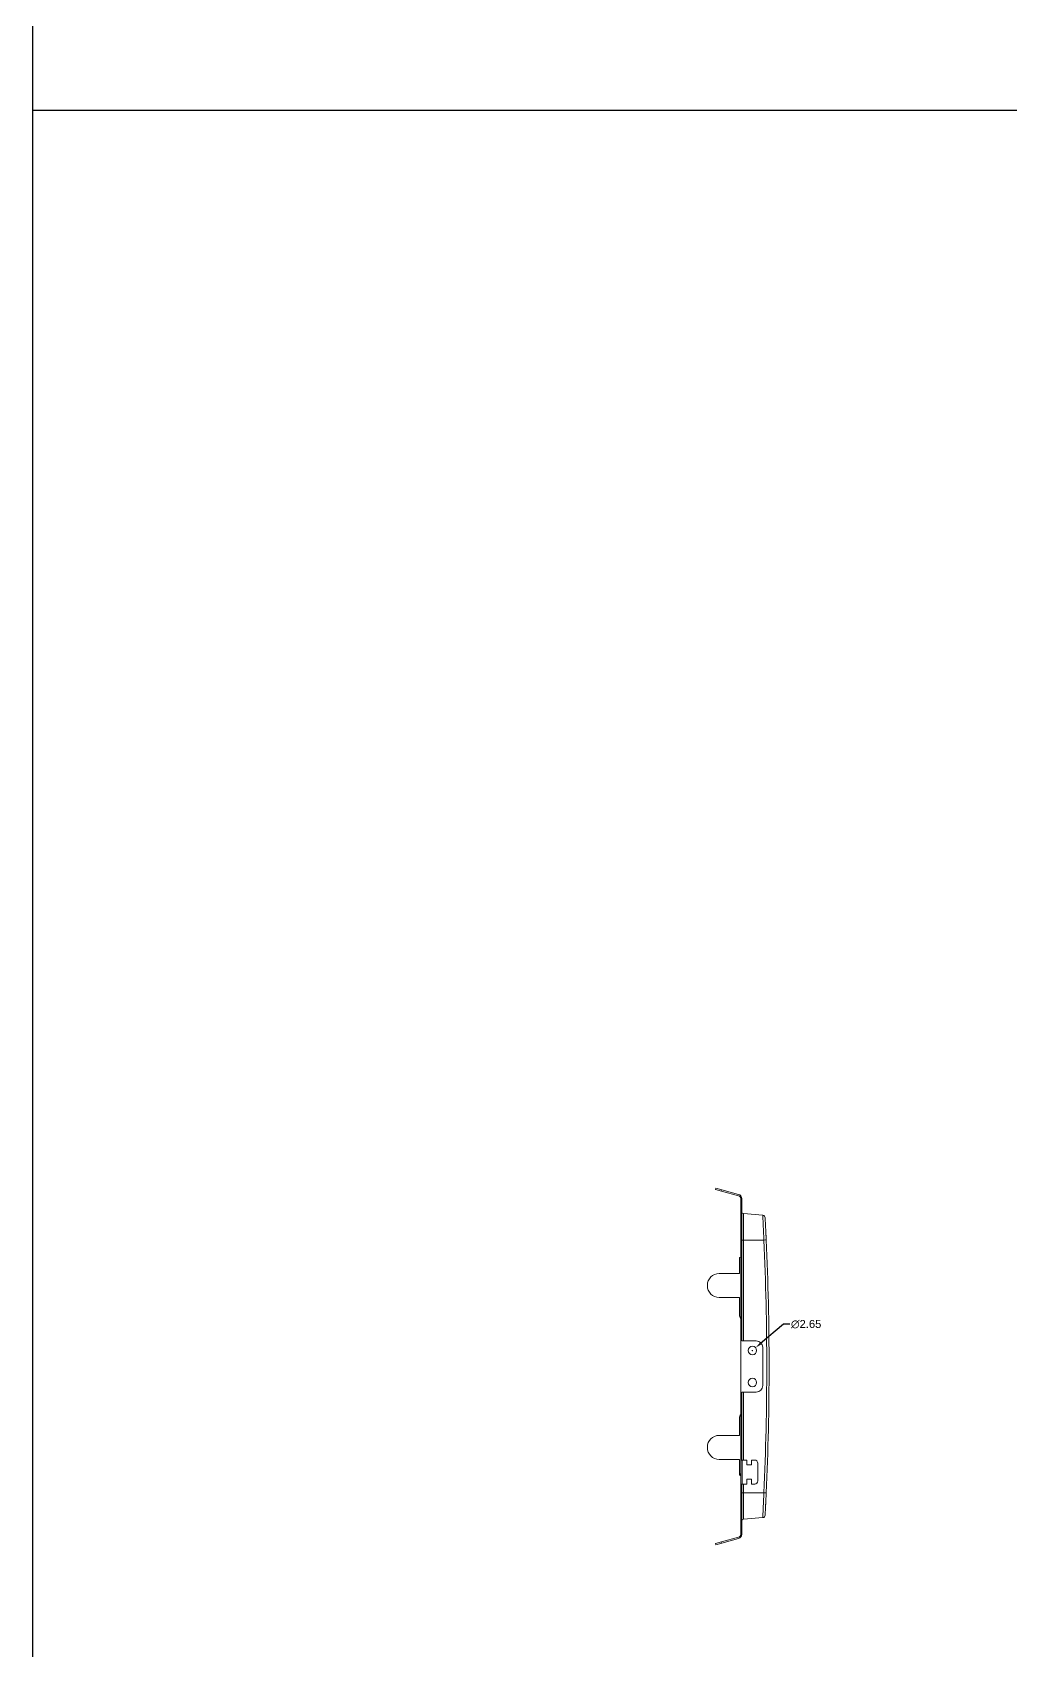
# Model space of a CAD drawing. Header units: millimetres. Extents: x 1920 to 4820, y 310 to 2320.
# Drawn here: x 1920 to 2226, y 1309 to 1814 of the extents above; entities that cross this region are included whole.
import ezdxf

# ---------------------------------------------------------------- set-up
doc = ezdxf.new("R2010")
doc.units = ezdxf.units.MM
doc.layers.add('core', color=7, linetype='Continuous', lineweight=20)
doc.layers.add('dim', color=82, linetype='Continuous', lineweight=9)
doc.styles.get("Standard").update_dxf_attribs({"font": 'arial.ttf'})
doc.dimstyles.get("Standard").update_dxf_attribs({"dimtxt": 0.18, "dimasz": 0.18, "dimexe": 0.18, "dimexo": 0.0625, "dimgap": 0.09, "dimtad": 0, "dimtih": 1, "dimtoh": 1, "dimzin": 0, "dimdsep": 46, "dimtxsty": 'Standard', "dimcen": 0.09, "dimadec": 0, "dimazin": 0, "dimtfac": 1, "dimtofl": 0, "dimtmove": 0, "dimatfit": 3, "dimfxl": 0, "dimtolj": 1, "dimtzin": 0, "dimarcsym": 0})

# ---------------------------------------------------------------- blocks, each defined once
blk = doc.blocks.new('*D10')
at = {"layer": 'Defpoints', "color": 0, "transparency": 16777216}
for p in [(2143.95, 1401.53), (2145.97, 1403.25)]:
    blk.add_point(p, dxfattribs=at)
at = {"layer": 'dim', "color": 0, "lineweight": -2, "transparency": 16777216}
for p, q in [((2154.64, 1410.59), (2147.5, 1404.54)), ((2156.64, 1410.59), (2154.64, 1410.59)), ((2144.87, 1402.39), (2145.05, 1402.39)), ((2144.96, 1402.3), (2144.96, 1402.48))]:
    blk.add_line(p, q, dxfattribs=at)
at = {"layer": 'dim', "color": 0, "transparency": 16777216}
blk.add_solid([(2147.28, 1404.79), (2147.71, 1404.29), (2145.97, 1403.25)], dxfattribs=at)
at = {"layer": 'dim', "color": 0, "transparency": 16777216, "insert": (2161.76, 1410.59), "char_height": 2.5, "attachment_point": 5}
blk.add_mtext('\\A1;∅2.65', dxfattribs=at)

msp = doc.modelspace()

# ---------------------------------------------------------------- linework, layer by layer
for p, q in [((1920, 2320), (1920, 310)), ((1920, 1790), (4730, 1790))]:
    msp.add_line(p, q)
at = {"layer": 'core'}
for p, q in [((2133.39, 1452.701), (2133.493, 1453.087)), ((2133.39, 1452.701), (2135.322, 1452.183)), ((2135.425, 1452.569), (2133.493, 1453.087)), ((2135.322, 1452.183), (2135.425, 1452.569)), ((2140.649, 1450.756), (2135.322, 1452.183)), ((2135.425, 1452.569), (2140.652, 1451.169)), ((2141.39, 1449.79), (2141.39, 1410.391)), ((2141.69, 1410.391), (2141.69, 1449.817)), ((2142.146, 1445.151), (2148.213, 1444.62)), ((2142.146, 1445.151), (2142.146, 1436.891)), ((2142.146, 1436.891), (2141.69, 1436.891)), ((2148.555, 1436.891), (2142.146, 1436.891)), ((2142.146, 1436.891), (2142.146, 1405.391)), ((2140.89, 1431.391), (2141.39, 1431.545)), ((2140.89, 1431.391), (2140.89, 1426.441)), ((2134.59, 1426.441), (2140.89, 1426.441)), ((2130.89, 1422.741), (2130.89, 1422.641)), ((2134.59, 1418.941), (2140.89, 1418.941)), ((2140.89, 1418.941), (2140.89, 1413.539)), ((2141.39, 1410.391), (2141.39, 1408.391)), ((2141.39, 1410.391), (2141.69, 1410.391)), ((2141.69, 1408.391), (2141.39, 1408.391)), ((2141.39, 1408.391), (2141.39, 1386.391)), ((2141.69, 1408.391), (2141.69, 1410.391)), ((2141.69, 1408.391), (2141.69, 1405.391)), ((2146.19, 1405.391), (2141.69, 1405.391)), ((2148.19, 1391.391), (2148.19, 1403.391)), ((2141.39, 1386.391), (2141.39, 1384.391)), ((2141.39, 1386.391), (2141.69, 1386.391)), ((2141.69, 1389.391), (2141.69, 1386.391)), ((2146.19, 1389.391), (2141.69, 1389.391)), ((2141.69, 1384.391), (2141.69, 1386.391)), ((2142.146, 1389.391), (2142.146, 1368.141)), ((2140.89, 1381.242), (2140.89, 1375.841)), ((2141.39, 1384.391), (2141.39, 1372.391)), ((2141.69, 1384.391), (2141.39, 1384.391)), ((2141.69, 1372.391), (2141.69, 1384.391)), ((2134.59, 1375.841), (2140.89, 1375.841)), ((2130.89, 1372.141), (2130.89, 1372.041)), ((2141.39, 1372.391), (2141.39, 1369.391)), ((2141.39, 1372.391), (2141.69, 1372.391)), ((2141.69, 1369.391), (2141.69, 1372.391)), ((2134.59, 1368.341), (2140.89, 1368.341)), ((2140.89, 1368.341), (2140.89, 1364.499)), ((2141.69, 1369.391), (2141.39, 1369.391)), ((2141.39, 1369.391), (2141.39, 1368.141)), ((2141.39, 1360.641), (2141.39, 1368.141)), ((2141.79, 1368.141), (2141.39, 1368.141)), ((2141.69, 1369.391), (2141.69, 1368.141)), ((2141.79, 1368.141), (2141.79, 1360.641)), ((2141.79, 1368.141), (2143.19, 1368.141)), ((2143.19, 1366.641), (2143.19, 1368.141)), ((2144.69, 1366.641), (2143.19, 1366.641)), ((2144.69, 1368.141), (2145.69, 1368.141)), ((2144.69, 1366.641), (2144.69, 1368.141)), ((2146.69, 1361.641), (2146.69, 1367.141)), ((2140.89, 1364.499), (2140.89, 1363.391)), ((2141.39, 1363.237), (2140.89, 1363.391)), ((2141.39, 1360.641), (2141.79, 1360.641)), ((2141.39, 1360.641), (2141.39, 1359.391)), ((2141.69, 1360.641), (2141.69, 1359.391)), ((2141.79, 1360.641), (2143.19, 1360.641)), ((2142.146, 1360.641), (2142.146, 1357.891)), ((2143.19, 1362.141), (2144.69, 1362.141)), ((2143.19, 1362.141), (2143.19, 1360.641)), ((2144.69, 1362.141), (2144.69, 1360.641)), ((2144.69, 1360.641), (2145.69, 1360.641)), ((2141.39, 1359.391), (2141.39, 1356.391)), ((2141.39, 1359.391), (2141.69, 1359.391)), ((2141.39, 1356.391), (2141.39, 1344.992)), ((2141.69, 1356.391), (2141.39, 1356.391)), ((2141.69, 1356.391), (2141.69, 1359.391)), ((2141.69, 1357.891), (2142.146, 1357.891)), ((2141.69, 1344.965), (2141.69, 1356.391)), ((2142.146, 1357.891), (2148.555, 1357.891)), ((2142.146, 1357.891), (2142.146, 1349.631)), ((2148.213, 1350.161), (2142.146, 1349.631)), ((2135.322, 1342.599), (2133.39, 1342.081)), ((2133.493, 1341.695), (2133.39, 1342.081)), ((2133.493, 1341.695), (2135.425, 1342.212)), ((2135.322, 1342.599), (2140.649, 1344.026)), ((2135.425, 1342.212), (2135.322, 1342.599)), ((2140.652, 1343.613), (2135.425, 1342.212))]:
    msp.add_line(p, q, dxfattribs=at)
for centre, radius, start, end in [((2140.39, 1449.79), 1, 0, 75), ((2140.29, 1449.817), 1.4, 0, 75), ((2142.19, 1445.649), 0.5, 180, 265), ((2148.143, 1443.823), 0.8, 3.05085, 85), ((2134.59, 1422.741), 3.7, 90, 180), ((2134.59, 1422.641), 3.7, 180, 270), ((2142.39, 1413.539), 1.5, 180, 228.18854), ((2144.96, 1402.391), 1.325, 90, 270), ((2144.96, 1402.391), 1.325, 270, 90), ((2146.19, 1403.391), 2, 0, 90), ((2144.96, 1392.391), 1.325, 90, 270), ((2144.96, 1392.391), 1.325, 270, 90), ((2146.19, 1391.391), 2, 270, 0), ((2142.39, 1381.242), 1.5, 131.81146, 180), ((2134.59, 1372.141), 3.7, 90, 180), ((2134.59, 1372.041), 3.7, 180, 270), ((2145.69, 1367.141), 1, 0, 90), ((2142.39, 1364.499), 1.5, 180, 228.18965), ((2145.69, 1361.641), 1, 270, 0), ((2148.143, 1350.958), 0.8, 275, 356.94913), ((2142.19, 1349.133), 0.5, 95, 180), ((2140.39, 1344.992), 1, 285, 0), ((2140.29, 1344.965), 1.4, 285, 0)]:
    msp.add_arc(centre, radius, start, end, dxfattribs=at)
for centre, major_axis, ratio, start_param, end_param in [((2148.485, 1436.891), (-0.799, -0.036), 0.0039605, 1.6579711, 3.1340068), ((1283.521, 1397.391), (0, -869.235), 0.9961949, 1.5253384, 1.6162542), ((2148.485, 1357.891), (-0.799, 0.036), 0.0039605, 3.1448401, 4.6252137)]:
    msp.add_ellipse(centre, major_axis=major_axis, ratio=ratio, start_param=start_param, end_param=end_param, dxfattribs=at)
for points, knots in [([(2148.555, 1436.891), (2148.542, 1437.202), (2148.517, 1437.824), (2148.478, 1438.744), (2148.44, 1439.638), (2148.403, 1440.491), (2148.367, 1441.292), (2148.334, 1442.029), (2148.304, 1442.69), (2148.277, 1443.267), (2148.254, 1443.751), (2148.236, 1444.135), (2148.223, 1444.414), (2148.215, 1444.582), (2148.213, 1444.62), (2148.213, 1444.62)], [0, 0, 0, 0, 0.0769227, 0.1538458, 0.2307689, 0.307692, 0.3846151, 0.4615383, 0.5384614, 0.6153845, 0.6923076, 0.7692307, 0.8461538, 0.9230769, 1, 1, 1, 1]), ([(2149.284, 1436.927), (2149.284, 1436.94), (2149.282, 1436.967), (2149.281, 1437.01), (2149.278, 1437.057), (2149.276, 1437.107), (2149.274, 1437.16), (2149.271, 1437.218), (2149.268, 1437.278), (2149.265, 1437.343), (2149.262, 1437.41), (2149.259, 1437.482), (2149.256, 1437.557), (2149.252, 1437.635), (2149.248, 1437.717), (2149.244, 1437.802), (2149.24, 1437.891), (2149.236, 1437.983), (2149.231, 1438.078), (2149.227, 1438.176), (2149.218, 1438.37), (2149.205, 1438.644), (2149.188, 1438.986), (2149.174, 1439.294), (2149.16, 1439.578), (2149.147, 1439.856), (2149.132, 1440.148), (2149.117, 1440.46), (2149.1, 1440.8), (2149.084, 1441.133), (2149.069, 1441.428), (2149.057, 1441.652), (2149.047, 1441.851), (2149.036, 1442.077), (2149.021, 1442.371), (2149.007, 1442.639), (2148.995, 1442.853), (2148.988, 1442.998), (2148.981, 1443.124), (2148.976, 1443.233), (2148.97, 1443.338), (2148.965, 1443.442), (2148.959, 1443.547), (2148.954, 1443.646), (2148.95, 1443.714), (2148.948, 1443.758), (2148.946, 1443.784), (2148.945, 1443.805), (2148.944, 1443.821), (2148.944, 1443.835), (2148.943, 1443.845), (2148.943, 1443.853), (2148.943, 1443.858), (2148.942, 1443.862), (2148.942, 1443.864), (2148.942, 1443.865), (2148.942, 1443.866), (2148.942, 1443.866)], [0, 0, 0, 0, 0.0036168, 0.0075632, 0.0118393, 0.016445, 0.0213803, 0.0266453, 0.0322398, 0.0381639, 0.0444175, 0.0510006, 0.0579133, 0.0651554, 0.0727269, 0.0806278, 0.0888581, 0.0974176, 0.1063063, 0.1155242, 0.1250713, 0.1605971, 0.1932994, 0.2231803, 0.2502415, 0.2772169, 0.3070547, 0.3397569, 0.3753261, 0.4173874, 0.4522105, 0.4797895, 0.5001201, 0.5283195, 0.5699154, 0.624889, 0.6533603, 0.6800983, 0.7051047, 0.7283811, 0.7499289, 0.7770359, 0.8069181, 0.8395773, 0.8750157, 0.8898677, 0.9039136, 0.9171532, 0.9295863, 0.9412127, 0.9520323, 0.962045, 0.9712505, 0.9796489, 0.9872399, 0.9940237, 1, 1, 1, 1]), ([(2149.284, 1357.855), (2149.881, 1371.024), (2150.18, 1384.207), (2150.18, 1410.574), (2149.881, 1423.757), (2149.284, 1436.927)], [0, 0, 0, 0, 0.5, 0.5, 1, 1, 1, 1]), ([(2148.942, 1350.916), (2148.942, 1350.916), (2148.942, 1350.916), (2148.942, 1350.916), (2148.942, 1350.917), (2148.942, 1350.918), (2148.942, 1350.92), (2148.942, 1350.922), (2148.943, 1350.925), (2148.943, 1350.929), (2148.943, 1350.934), (2148.943, 1350.94), (2148.944, 1350.946), (2148.944, 1350.954), (2148.945, 1350.963), (2148.945, 1350.974), (2148.946, 1350.986), (2148.947, 1351), (2148.947, 1351.016), (2148.948, 1351.034), (2148.95, 1351.072), (2148.954, 1351.136), (2148.959, 1351.235), (2148.965, 1351.34), (2148.97, 1351.452), (2148.977, 1351.575), (2148.985, 1351.72), (2148.994, 1351.892), (2149.005, 1352.104), (2149.017, 1352.342), (2149.029, 1352.582), (2149.04, 1352.781), (2149.049, 1352.973), (2149.061, 1353.21), (2149.079, 1353.556), (2149.097, 1353.923), (2149.114, 1354.261), (2149.126, 1354.515), (2149.138, 1354.756), (2149.149, 1354.985), (2149.161, 1355.223), (2149.174, 1355.487), (2149.188, 1355.795), (2149.205, 1356.137), (2149.219, 1356.436), (2149.23, 1356.674), (2149.238, 1356.838), (2149.245, 1356.992), (2149.251, 1357.136), (2149.258, 1357.27), (2149.263, 1357.393), (2149.268, 1357.506), (2149.273, 1357.608), (2149.277, 1357.699), (2149.281, 1357.781), (2149.283, 1357.831), (2149.284, 1357.855)], [0, 0, 0, 0, 0.0036836, 0.0076889, 0.0120159, 0.0166646, 0.0216349, 0.026927, 0.0325407, 0.0384759, 0.0447328, 0.0513113, 0.0582112, 0.0654327, 0.0729757, 0.08084, 0.0890258, 0.0975329, 0.1063613, 0.1155109, 0.1249818, 0.1604374, 0.1931023, 0.2229786, 0.2500682, 0.2773974, 0.3073447, 0.3399128, 0.3751047, 0.4175997, 0.4525668, 0.4799977, 0.4998867, 0.5284655, 0.5700643, 0.624669, 0.6533429, 0.6801876, 0.7052042, 0.728394, 0.7497581, 0.7768121, 0.8066906, 0.8393954, 0.8749287, 0.8911788, 0.9064537, 0.9207528, 0.9340761, 0.9464234, 0.9577943, 0.9681888, 0.9776067, 0.9860479, 0.9935124, 1, 1, 1, 1])]:
    msp.add_open_spline(points, degree=3, knots=knots, dxfattribs=at)
msp.add_open_spline([(2148.213, 1350.161), (2148.213, 1350.161), (2148.215, 1350.199), (2148.223, 1350.368), (2148.236, 1350.646), (2148.254, 1351.03), (2148.277, 1351.514), (2148.304, 1352.091), (2148.334, 1352.752), (2148.367, 1353.489), (2148.403, 1354.289), (2148.44, 1355.143), (2148.478, 1356.037), (2148.517, 1356.957), (2148.542, 1357.58), (2148.555, 1357.891)], degree=3, dxfattribs=at)

# ---------------------------------------------------------------- dimensions: what is measured, and where the dimension line sits
at = {"layer": 'dim'}
dim = msp.add_diameter_dim_2p(p1=(2143.949, 1401.534), p2=(2145.971, 1403.247), dimstyle='Standard', override={"dimtxt": 2.5, "dimasz": 2, "dimexe": 0.49975, "dimexo": 0.49975, "dimgap": 0.49975}, dxfattribs=at)
dim.commit()
dim.dimension.update_dxf_attribs({"geometry": '*D10', "text_midpoint": (2161.759, 1410.594), "dimtype": 163})

doc.saveas('drawing.dxf')
